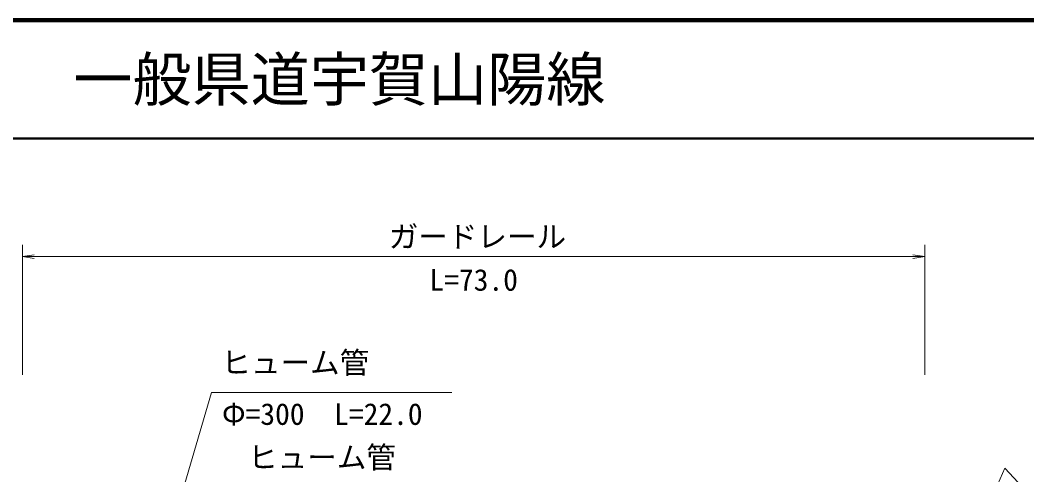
# Model space of a CAD drawing. Units: millimetres at full size, sheet at 1:1000; details may follow other scales. Extents: x 40000 to 680000, y 20000 to 380000.
# Drawn here: x 212236 to 297383, y 341547 to 380000 of the extents above; entities that cross this region are included whole.
import ezdxf
from ezdxf.enums import TextEntityAlignment as Align

# ---------------------------------------------------------------- set-up
doc = ezdxf.new("R2010")
doc.units = ezdxf.units.MM
doc.header["$LTSCALE"] = 1000
for name, color, linetype, lineweight in [('M-BGD', 7, 'Continuous', 13), ('M-STR-HTXT', 7, 'Continuous', 13), ('M-TTL', 2, 'Continuous', 140), ('M-TTL-LINE', 7, 'Continuous', 50), ('M-TTL-TXT', 7, 'Continuous', 13)]:
    doc.layers.add(name, color=color, linetype=linetype, lineweight=lineweight)
doc.styles.add('ＭＳ ゴシック', font='')
doc.styles.get('ＭＳ ゴシック').set_extended_font_data('MS Gothic')

# ---------------------------------------------------------------- blocks, each defined once
blk = doc.blocks.new('open_arrow')
at = {"color": 0, "linetype": 'Continuous', "lineweight": -2}
blk.add_lwpolyline([(7.5, 1.25), (0, 0), (7.5, -1.25)], dxfattribs=at)

msp = doc.modelspace()

# ---------------------------------------------------------------- linework, layer by layer
at = {"layer": 'M-BGD'}
msp.add_lwpolyline([(285447, 322610), (286314, 325956), (287717, 329040), (289504, 332055), (291642, 334754), (294096, 337067), (296830, 339486), (297005, 340502), (295533, 342115), (294937, 340748), (294832, 338995), (292028, 336016)], dxfattribs=at)
at = {"layer": 'M-STR-HTXT'}
for p, q in [((212428, 350000), (212428, 361000)), ((288740, 350000), (288740, 361000)), ((212428, 360000), (288740, 360000)), ((228434, 348505), (219026, 316516)), ((248759, 348505), (228434, 348505))]:
    msp.add_line(p, q, dxfattribs=at)
at = {"layer": 'M-TTL'}
msp.add_line((680000, 380000), (40000, 380000), dxfattribs=at)
at = {"layer": 'M-TTL-LINE'}
msp.add_line((40000, 370000), (680000, 370000), dxfattribs=at)

# ---------------------------------------------------------------- block references
at = {"layer": 'M-STR-HTXT', "xscale": 133, "yscale": 133}
msp.add_blockref('open_arrow', (212428, 360000), dxfattribs=at)
at = {"layer": 'M-STR-HTXT', "xscale": 133, "yscale": 133, "rotation": 180}
msp.add_blockref('open_arrow', (288740, 360000), dxfattribs=at)

# ---------------------------------------------------------------- texts
at = {"layer": 'M-STR-HTXT', "style": 'ＭＳ ゴシック'}
msp.add_text('ガードレール', height=1833, dxfattribs=at).set_placement((250913, 361695), align=Align.MIDDLE_CENTER)
for s, p in [('L=73.0', (250597, 356568)), ('ヒューム管', (235507, 349572)), ('ヒューム管', (237769, 341564))]:
    msp.add_text(s, height=1833, dxfattribs=at).set_placement(p, align=Align.BOTTOM_CENTER)
msp.add_text('Φ=300\u3000L=22.0', height=1833, dxfattribs=at).set_placement((229303, 345223), align=Align.BOTTOM_LEFT)
at = {"layer": 'M-TTL-TXT', "style": 'ＭＳ ゴシック'}
msp.add_text('一般県道宇賀山陽線', height=3666, dxfattribs=at).set_placement((216734, 375000), align=Align.MIDDLE_LEFT)

doc.saveas('drawing.dxf')
